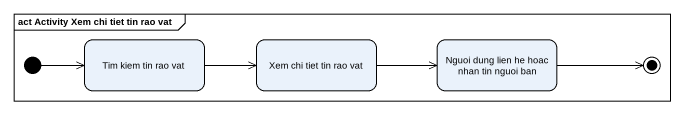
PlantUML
@startuml
mainframe act Activity Xem chi tiet tin rao vat
hide empty description
state "Tim kiem tin rao vat" as Tim_kiem_tin_rao_vat
state "Xem chi tiet tin rao vat" as Xem_chi_tiet_tin_rao_vat
state "Nguoi dung lien he hoac nhan tin nguoi ban" as Nguoi_dung_lien_he_hoac
[*] -right-> Tim_kiem_tin_rao_vat
Tim_kiem_tin_rao_vat -right-> Xem_chi_tiet_tin_rao_vat
Xem_chi_tiet_tin_rao_vat -right-> Nguoi_dung_lien_he_hoac
Nguoi_dung_lien_he_hoac -right-> [*]
@enduml
